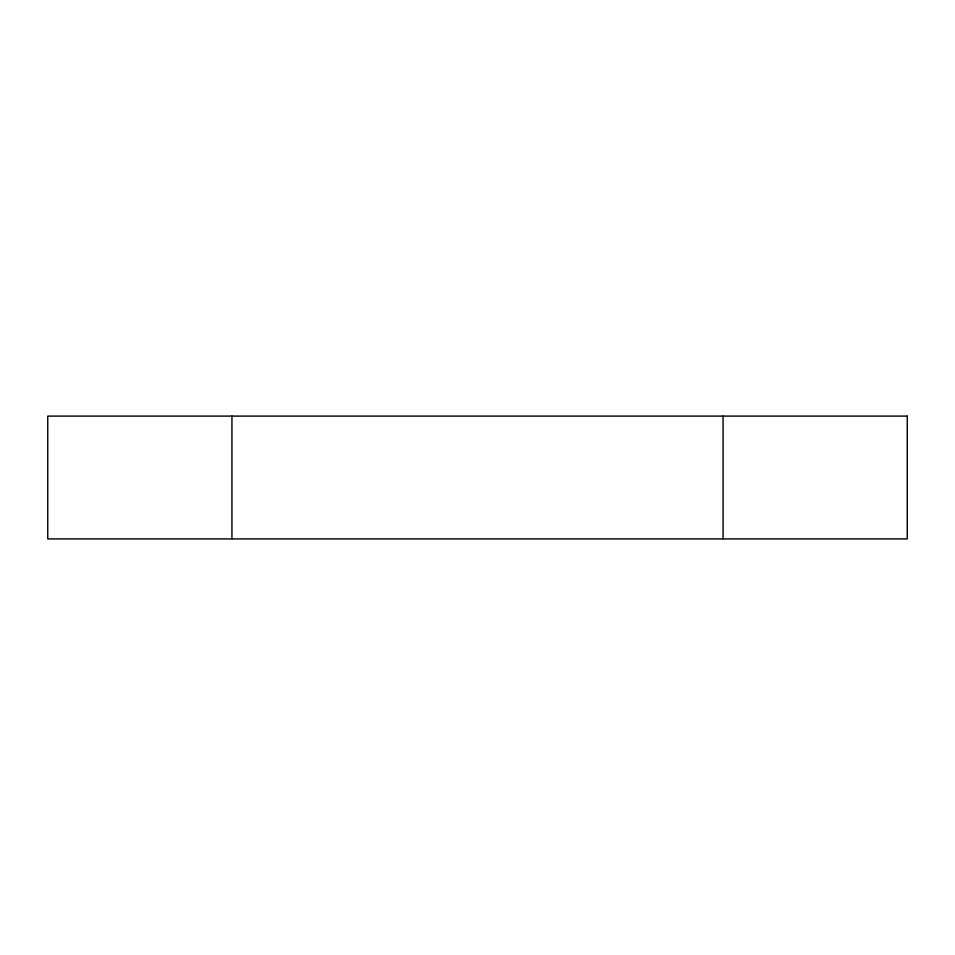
<?xml version="1.0" encoding="UTF-8"?>
<svg xmlns="http://www.w3.org/2000/svg" width="955" height="955" viewBox="0 0 955 955"><rect width="100%" height="100%" fill="white"/><g stroke="black" fill="none" stroke-linecap="round" stroke-linejoin="round"><path stroke-width="1.43" d="M723.066 416.105L723.066 538.895M231.934 416.105L231.934 538.895M907.25 416.105L47.75 416.105L47.75 538.895L907.25 538.895L907.25 416.105"/></g></svg>
